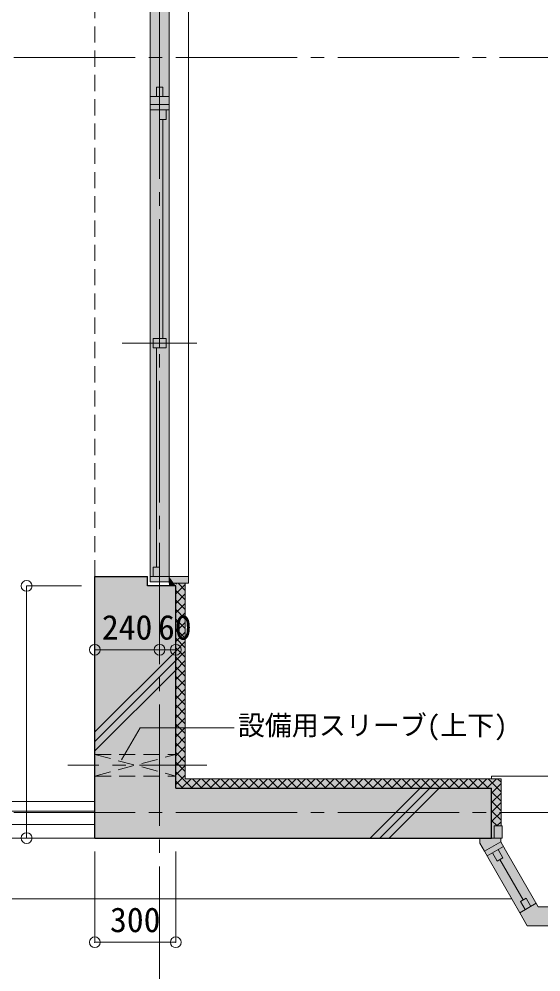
# Model space of a CAD drawing. Units: millimetres at full size, sheet at 1:50. Extents: x -9674 to 9699, y -6794 to 6791.
# Drawn here: x -7198 to -5264, y -3530 to 4 of the extents above; entities that cross this region are included whole.
import ezdxf
from ezdxf.enums import TextEntityAlignment as Align

# ---------------------------------------------------------------- set-up
doc = ezdxf.new("R2010")
doc.units = ezdxf.units.MM
doc.header["$LTSCALE"] = 50
doc.header["$PDMODE"] = 32
doc.header["$PDSIZE"] = 40
for name, pattern in [('CHAIN1', [8, 5, -1, 1, -1]), ('CHAIN2', [12, 9, -1, 1, -1]), ('DASHED1', [1.8, 1.2, -0.6])]:
    doc.linetypes.add(name, pattern=pattern)
for name, color, linetype, lineweight in [('1-0_芯', 7, 'CHAIN2', 9), ('1-1_躯体', 2, 'Continuous', 25), ('1-3_建具', 3, 'Continuous', 18), ('1-6_ﾊﾞﾙｺﾆｰ・階段', 4, 'Continuous', 9), ('1-7_その他', 7, 'DASHED1', 9), ('1-8_ハッチ', 4, 'Continuous', 9), ('1-A_文字', 7, 'Continuous', 9), ('1-B_寸法', 7, 'Continuous', 9), ('1-C_梁', 7, 'DASHED1', 9)]:
    doc.layers.add(name, color=color, linetype=linetype, lineweight=lineweight)
for name, color, linetype in [('4-0', 1, 'Continuous'), ('4-1', 2, 'Continuous'), ('4-F', 4, 'Continuous')]:
    doc.layers.add(name, color=color, linetype=linetype)
doc.styles.add('ＭＳ ゴシック', font='')
doc.styles.get('ＭＳ ゴシック').set_extended_font_data('MS Gothic')

msp = doc.modelspace()

# ---------------------------------------------------------------- linework, layer by layer
at = {"layer": '1-0_芯'}
for p, q in [((-6677.5, -4188.13), (-6677.5, 4241.87)), ((-8417.5, -138.13), (2822.5, -138.13)), ((-8417.5, -2938.13), (8192.5, -2938.13))]:
    msp.add_line(p, q, dxfattribs=at)
at = {"layer": '1-1_躯体'}
for p, q in [((-6917.5, -2063.13), (-6722.5, -2063.13)), ((-6917.5, -3033.13), (-6917.5, -2063.13)), ((-6722.5, -2098.13), (-6722.5, -2063.13)), ((-6617.5, -2098.13), (-6722.5, -2098.13)), ((-6617.5, -2848.13), (-6617.5, -2098.13)), ((-6617.5, -2848.13), (-5447, -2848.13)), ((-5447, -3033.13), (-5447, -2848.13)), ((-6917.5, -3033.13), (-5447, -3033.13))]:
    msp.add_line(p, q, dxfattribs=at)
at = {"layer": '1-3_建具', "color": 7, "lineweight": 9}
for p, q in [((-6570.5, -2063.13), (-6570.5, 2366.87)), ((-6712.5, 571.87), (-6712.5, -268.13)), ((-6642.5, 571.87), (-6642.5, -268.13)), ((-6712.5, -268.13), (-6712.5, -348.13)), ((-6642.5, -348.13), (-6642.5, -268.13)), ((-6642.5, -283.13), (-6712.5, -283.13)), ((-6712.5, -313.13), (-6642.5, -313.13)), ((-6642.5, -333.13), (-6712.5, -333.13)), ((-6712.5, -348.13), (-6712.5, -2048.13)), ((-6642.5, -348.13), (-6642.5, -2048.13)), ((-6815.98, -1198.13), (-6539.02, -1198.13)), ((-6712.5, -2083.13), (-6712.5, -2048.13)), ((-6642.5, -2048.13), (-6642.5, -2063.13)), ((-6642.5, -2063.13), (-6712.5, -2063.13)), ((-6712.5, -2083.13), (-6642.5, -2083.13)), ((-5447, -2813.13), (-5447, -2803.13)), ((-3708, -2803.13), (-5447, -2803.13)), ((-5427.5, -3033.13), (-5412.5, -3033.13)), ((-5403.36, -3064.59), (-5463.98, -3099.59)), ((-5395.86, -3077.58), (-5413.36, -3047.27)), ((-5473.98, -3082.27), (-5456.48, -3112.58)), ((-5395.86, -3077.58), (-5274.3, -3288.13)), ((-5456.48, -3112.58), (-5342.42, -3310.14)), ((-5281.8, -3275.14), (-5342.42, -3310.14)), ((-5314.71, -3358.13), (-5342.42, -3310.14)), ((-5239.3, -3288.13), (-5274.3, -3288.13)), ((-5314.71, -3358.13), (-5239.3, -3358.13))]:
    msp.add_line(p, q, dxfattribs=at)
at = {"layer": '1-3_建具'}
for p, q in [((-6677.5, -248.13), (-6677.5, 551.87)), ((-6665.5, -248.13), (-6689.5, -248.13)), ((-6689.5, -248.13), (-6689.5, -283.13)), ((-6665.5, -248.13), (-6665.5, -283.13)), ((-6677.5, -368.13), (-6677.5, -333.13)), ((-6653.5, -368.13), (-6653.5, -333.13)), ((-6653.5, -368.13), (-6677.5, -368.13)), ((-6665.5, -368.13), (-6665.5, -1180.63)), ((-6653.5, -1180.63), (-6701.5, -1180.63)), ((-6701.5, -1180.63), (-6701.5, -1215.63)), ((-6677.5, -1180.63), (-6677.5, -1215.63)), ((-6689.5, -2028.13), (-6689.5, -1215.63)), ((-6701.5, -2028.13), (-6701.5, -2063.13)), ((-6642.5, -2088.13), (-6642.5, -2063.13)), ((-6570.5, -2088.13), (-6642.5, -2088.13)), ((-5437.5, -2988.13), (-5437.5, -3033.13)), ((-5437.5, -3033.13), (-5407.5, -3033.13)), ((-5426.56, -3118.4), (-5444.06, -3088.09)), ((-5426.56, -3118.4), (-5405.78, -3106.4)), ((-5405.78, -3106.4), (-5423.28, -3076.09)), ((-5329.61, -3262.33), (-5416.17, -3112.4)), ((-5340, -3268.33), (-5322.5, -3298.64))]:
    msp.add_line(p, q, dxfattribs=at)
for points in [[(-6653.5, -1180.63), (-6653.5, -1215.63), (-6701.5, -1215.63)], [(-6701.5, -2028.13), (-6677.5, -2028.13), (-6677.5, -2063.13)], [(-6570.5, -2088.13), (-6570.5, -2063.13), (-6642.5, -2063.13)], [(-5437.5, -2988.13), (-5407.5, -2988.13), (-5407.5, -3033.13)], [(-5340, -3268.33), (-5319.22, -3256.33), (-5301.72, -3286.64)]]:
    msp.add_lwpolyline(points, dxfattribs=at)
at = {"layer": '1-3_建具', "color": 7, "lineweight": 9}
for points in [[(-5473.98, -3082.27), (-5491.14, -3052.55), (-5491.14, -3033.13)], [(-5473.98, -3082.27), (-5413.36, -3047.27), (-5413.36, -3033.13), (-5491.14, -3033.13)]]:
    msp.add_lwpolyline(points, dxfattribs=at)
at = {"layer": '1-6_ﾊﾞﾙｺﾆｰ・階段', "color": 7}
for p, q in [((-6917.5, -2898.13), (-8032.5, -2898.13)), ((-6917.5, -2933.13), (-8067.5, -2933.13)), ((-6917.5, -2983.13), (-8117.5, -2983.13)), ((-6917.5, -3033.13), (-8167.5, -3033.13))]:
    msp.add_line(p, q, dxfattribs=at)
msp.add_lwpolyline([(-8167.5, -3033.13), (-7912.5, -3258.13), (-5372.45, -3258.13)], dxfattribs=at)
at = {"layer": '1-7_その他'}
for p, q in [((-6917.5, -2723.13), (-6617.5, -2803.13)), ((-6917.5, -2803.13), (-6617.5, -2723.13)), ((-6917.5, -2723.13), (-6617.5, -2723.13)), ((-6917.5, -2803.13), (-6617.5, -2803.13))]:
    msp.add_line(p, q, dxfattribs=at)
at = {"layer": '1-7_その他', "linetype": 'CHAIN1'}
msp.add_line((-6502.5, -2763.13), (-7017.5, -2763.13), dxfattribs=at)
at = {"layer": '1-8_ハッチ'}
for p, q in [((-6617.5, -2092.02), (-6613.61, -2088.13)), ((-6617.5, -2127.37), (-6582.5, -2092.37)), ((-6617.5, -2115.27), (-6582.5, -2150.27)), ((-6609.28, -2088.13), (-6582.5, -2114.91)), ((-6582.5, -2813.13), (-6582.5, -2088.13)), ((-6617.5, -2162.73), (-6582.5, -2127.73)), ((-6617.5, -2150.62), (-6582.5, -2185.62)), ((-6617.5, -2198.08), (-6582.5, -2163.08)), ((-6617.5, -2185.98), (-6582.5, -2220.98)), ((-6617.5, -2233.44), (-6582.5, -2198.44)), ((-6617.5, -2221.33), (-6582.5, -2256.33)), ((-6617.5, -2268.79), (-6582.5, -2233.79)), ((-6617.5, -2256.69), (-6582.5, -2291.69)), ((-6617.5, -2304.15), (-6582.5, -2269.15)), ((-6617.5, -2292.05), (-6582.5, -2327.05)), ((-6617.5, -2339.5), (-6582.5, -2304.5)), ((-6617.5, -2327.4), (-6582.5, -2362.4)), ((-6917.5, -2639.5), (-6617.5, -2339.5)), ((-6617.5, -2374.86), (-6582.5, -2339.86)), ((-6617.5, -2362.76), (-6582.5, -2397.76)), ((-6917.5, -2674.86), (-6617.5, -2374.86)), ((-6617.5, -2410.21), (-6582.5, -2375.21)), ((-6617.5, -2398.11), (-6582.5, -2433.11)), ((-6917.5, -2710.21), (-6617.5, -2410.21)), ((-6617.5, -2445.57), (-6582.5, -2410.57)), ((-6617.5, -2433.47), (-6582.5, -2468.47)), ((-6617.5, -2480.93), (-6582.5, -2445.93)), ((-6617.5, -2468.82), (-6582.5, -2503.82)), ((-6617.5, -2516.28), (-6582.5, -2481.28)), ((-6617.5, -2504.18), (-6582.5, -2539.18)), ((-6617.5, -2551.64), (-6582.5, -2516.64)), ((-6617.5, -2539.53), (-6582.5, -2574.53)), ((-6617.5, -2586.99), (-6582.5, -2551.99)), ((-6617.5, -2574.89), (-6582.5, -2609.89)), ((-6617.5, -2622.35), (-6582.5, -2587.35)), ((-6617.5, -2610.24), (-6582.5, -2645.24)), ((-6617.5, -2657.7), (-6582.5, -2622.7)), ((-6617.5, -2645.6), (-6582.5, -2680.6)), ((-6617.5, -2693.06), (-6582.5, -2658.06)), ((-6617.5, -2680.95), (-6582.5, -2715.95)), ((-6617.5, -2728.41), (-6582.5, -2693.41)), ((-6617.5, -2716.31), (-6582.5, -2751.31)), ((-6617.5, -2763.77), (-6582.5, -2728.77)), ((-6617.5, -2751.66), (-6582.5, -2786.66)), ((-6617.5, -2799.12), (-6582.5, -2764.12)), ((-6617.5, -2787.02), (-6556.39, -2848.13)), ((-6617.5, -2834.48), (-6582.5, -2799.48)), ((-6617.5, -2822.38), (-6591.74, -2848.13)), ((-6595.8, -2848.13), (-6560.8, -2813.13)), ((-6582.5, -2813.13), (-5412, -2813.13)), ((-6560.44, -2848.13), (-6525.44, -2813.13)), ((-6556.03, -2813.13), (-6521.03, -2848.13)), ((-6525.09, -2848.13), (-6490.09, -2813.13)), ((-6520.68, -2813.13), (-6485.68, -2848.13)), ((-6489.73, -2848.13), (-6454.73, -2813.13)), ((-6485.32, -2813.13), (-6450.32, -2848.13)), ((-6454.38, -2848.13), (-6419.38, -2813.13)), ((-6449.97, -2813.13), (-6414.97, -2848.13)), ((-6419.02, -2848.13), (-6384.02, -2813.13)), ((-6414.61, -2813.13), (-6379.61, -2848.13)), ((-6383.66, -2848.13), (-6348.66, -2813.13)), ((-6379.26, -2813.13), (-6344.26, -2848.13)), ((-6348.31, -2848.13), (-6313.31, -2813.13)), ((-6343.9, -2813.13), (-6308.9, -2848.13)), ((-6312.95, -2848.13), (-6277.95, -2813.13)), ((-6308.55, -2813.13), (-6273.55, -2848.13)), ((-6277.6, -2848.13), (-6242.6, -2813.13)), ((-6273.19, -2813.13), (-6238.19, -2848.13)), ((-6242.24, -2848.13), (-6207.24, -2813.13)), ((-6237.84, -2813.13), (-6202.84, -2848.13)), ((-6206.89, -2848.13), (-6171.89, -2813.13)), ((-6202.48, -2813.13), (-6167.48, -2848.13)), ((-6171.53, -2848.13), (-6136.53, -2813.13)), ((-6167.13, -2813.13), (-6132.13, -2848.13)), ((-6136.18, -2848.13), (-6101.18, -2813.13)), ((-6131.77, -2813.13), (-6096.77, -2848.13)), ((-6100.82, -2848.13), (-6065.82, -2813.13)), ((-6096.41, -2813.13), (-6061.41, -2848.13)), ((-6065.47, -2848.13), (-6030.47, -2813.13)), ((-6061.06, -2813.13), (-6026.06, -2848.13)), ((-6030.11, -2848.13), (-5995.11, -2813.13)), ((-6025.7, -2813.13), (-5990.7, -2848.13)), ((-5994.76, -2848.13), (-5959.76, -2813.13)), ((-5990.35, -2813.13), (-5955.35, -2848.13)), ((-5959.4, -2848.13), (-5924.4, -2813.13)), ((-5954.99, -2813.13), (-5919.99, -2848.13)), ((-5924.05, -2848.13), (-5889.05, -2813.13)), ((-5919.64, -2813.13), (-5884.64, -2848.13)), ((-5888.69, -2848.13), (-5853.69, -2813.13)), ((-5884.28, -2813.13), (-5849.28, -2848.13)), ((-5853.33, -2848.13), (-5818.33, -2813.13)), ((-5848.93, -2813.13), (-5813.93, -2848.13)), ((-5817.98, -2848.13), (-5782.98, -2813.13)), ((-5813.57, -2813.13), (-5778.57, -2848.13)), ((-5782.62, -2848.13), (-5747.62, -2813.13)), ((-5778.22, -2813.13), (-5743.22, -2848.13)), ((-5747.27, -2848.13), (-5712.27, -2813.13)), ((-5742.86, -2813.13), (-5707.86, -2848.13)), ((-5711.91, -2848.13), (-5676.91, -2813.13)), ((-5707.51, -2813.13), (-5672.51, -2848.13)), ((-5676.56, -2848.13), (-5641.56, -2813.13)), ((-5672.15, -2813.13), (-5637.15, -2848.13)), ((-5641.2, -2848.13), (-5606.2, -2813.13)), ((-5636.8, -2813.13), (-5601.8, -2848.13)), ((-5605.85, -2848.13), (-5570.85, -2813.13)), ((-5601.44, -2813.13), (-5566.44, -2848.13)), ((-5570.49, -2848.13), (-5535.49, -2813.13)), ((-5566.08, -2813.13), (-5531.08, -2848.13)), ((-5535.14, -2848.13), (-5500.14, -2813.13)), ((-5530.73, -2813.13), (-5495.73, -2848.13)), ((-5499.78, -2848.13), (-5464.78, -2813.13)), ((-5495.37, -2813.13), (-5460.37, -2848.13)), ((-5464.43, -2848.13), (-5429.43, -2813.13)), ((-5460.02, -2813.13), (-5412, -2861.15)), ((-5424.66, -2813.13), (-5412, -2825.79)), ((-5412, -2988.13), (-5412, -2813.13)), ((-5896.91, -3033.13), (-5711.91, -2848.13)), ((-5861.56, -3033.13), (-5676.56, -2848.13)), ((-5826.2, -3033.13), (-5641.2, -2848.13)), ((-5447, -2866.06), (-5412, -2831.06)), ((-5447, -2861.5), (-5412, -2896.5)), ((-5447, -2901.42), (-5412, -2866.42)), ((-5447, -2896.86), (-5412, -2931.86)), ((-5447, -2936.77), (-5412, -2901.77)), ((-5447, -2932.22), (-5412, -2967.22)), ((-5447, -2972.13), (-5412, -2937.13)), ((-5447, -2967.57), (-5426.44, -2988.13)), ((-5427.65, -2988.13), (-5412, -2972.48))]:
    msp.add_line(p, q, dxfattribs=at)
at = {"layer": '1-A_文字'}
for p, q in [((-6818.5, -2743.62), (-6749.36, -2623.88)), ((-6749.36, -2623.88), (-6401.53, -2623.88))]:
    msp.add_line(p, q, dxfattribs=at)
at = {"layer": '1-B_寸法'}
for p, q in [((-7170.26, -2098.13), (-6967.5, -2098.13)), ((-7170.26, -2098.13), (-7170.26, -3033.13)), ((-6677.5, -2334.75), (-6917.5, -2334.75)), ((-6617.5, -2334.75), (-6677.5, -2334.75)), ((-7170.26, -3033.13), (-6967.5, -3033.13)), ((-6917.5, -3419.47), (-6917.5, -3083.13)), ((-6617.5, -3419.47), (-6617.5, -3083.13)), ((-6917.5, -3419.47), (-6617.5, -3419.47))]:
    msp.add_line(p, q, dxfattribs=at)
at = {"layer": '1-B_寸法', "color": 3}
for p in [(-7170.26, -2098.13), (-6917.5, -2334.75), (-6677.5, -2334.75), (-6617.5, -2334.75), (-7170.26, -3033.13), (-6917.5, -3419.47), (-6617.5, -3419.47)]:
    msp.add_point(p, dxfattribs=at)
at = {"layer": '1-C_梁'}
msp.add_line((-6917.5, -2063.13), (-6917.5, 2366.87), dxfattribs=at)
at = {"layer": '4-0'}
for points in [[(-6722.5, -2063.13), (-6917.5, -2063.13), (-6917.5, -3033.13)], [(-6917.5, -3033.13), (-6722.5, -2098.13), (-6722.5, -2063.13)], [(-6917.5, -3033.13), (-6617.5, -2848.13), (-6617.5, -2098.13)], [(-6917.5, -3033.13), (-6617.5, -2098.13), (-6722.5, -2098.13)], [(-6917.5, -3033.13), (-5447, -3033.13), (-6617.5, -2848.13)], [(-5447, -3033.13), (-5447, -2848.13), (-6617.5, -2848.13)]]:
    msp.add_solid(points, dxfattribs=at)
at = {"layer": '4-1'}
for points in [[(-6712.5, 2386.87), (-6642.5, 2386.87), (-6712.5, -2083.13), (-6642.5, -2083.13)], [(-5491.14, -3052.55), (-5413.36, -3047.27), (-5413.36, -3033.13)], [(-5491.14, -3052.55), (-5413.36, -3033.13), (-5491.14, -3033.13)], [(-5491.14, -3052.55), (-5274.3, -3288.13), (-5413.36, -3047.27)], [(-5491.14, -3052.55), (-5314.71, -3358.13), (-5274.3, -3288.13)], [(-5314.71, -3358.13), (-5274.3, -3288.13), (-3840.29, -3358.13), (-3880.7, -3288.13)]]:
    msp.add_solid(points, dxfattribs=at)
at = {"layer": '4-F'}
for points in [[(-6570.5, -2088.13), (-6570.5, -2063.13), (-6642.5, -2063.13)], [(-6642.5, -2063.13), (-6642.48, -2098.12), (-6617.5, -2098.13)], [(-6582.5, -2088.13), (-6570.5, -2088.13), (-6642.5, -2063.13)], [(-6582.5, -2088.13), (-6642.5, -2063.13), (-6617.5, -2098.13)], [(-6617.5, -2848.13), (-6582.5, -2813.13), (-6582.5, -2088.13)], [(-6617.5, -2098.13), (-6617.5, -2848.13), (-6582.5, -2088.13)], [(-5412, -2813.13), (-6582.5, -2813.13), (-6617.5, -2848.13)], [(-5412, -2813.13), (-6617.5, -2848.13), (-5447, -2848.13)], [(-5447, -3033.13), (-5412, -2988.13), (-5412, -2813.13)], [(-5412, -2813.13), (-5447, -2848.13), (-5447, -3033.13)], [(-5447, -3033.13), (-5407.5, -3033.13), (-5407.5, -2988.13)], [(-5447, -3033.13), (-5407.5, -2988.13), (-5412, -2988.13)]]:
    msp.add_solid(points, dxfattribs=at)

# ---------------------------------------------------------------- texts
at = {"layer": '1-A_文字', "style": 'ＭＳ ゴシック'}
msp.add_text('設備用スリーブ(上下)', height=73.31, dxfattribs=at).set_placement((-6387.42, -2673.81), align=Align.BOTTOM_LEFT)
at = {"layer": '1-B_寸法', "style": 'ＭＳ ゴシック'}
for s, p in [('240', (-6891.25, -2324.75)), ('60', (-6683.43, -2324.75)), ('300', (-6861.25, -3409.47))]:
    msp.add_text(s, height=91.64, dxfattribs=at).set_placement(p, align=Align.BOTTOM_LEFT)

doc.saveas('drawing.dxf')
